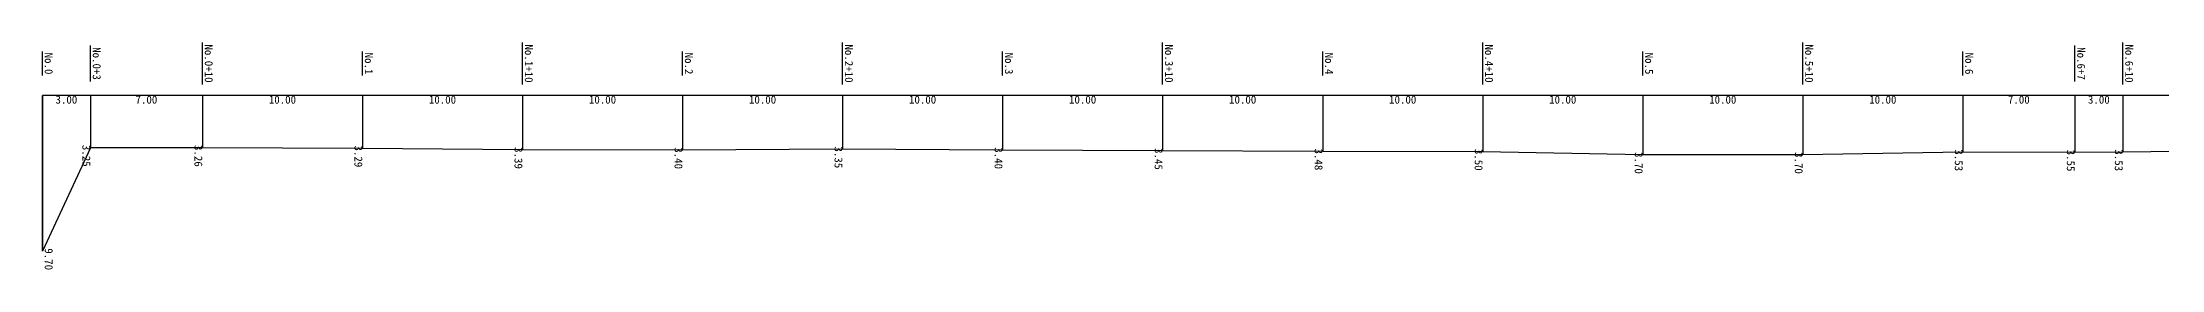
# Model space of a CAD drawing. Header units: metres. Extents: x 0 to 532650, y -12014 to 3500.
# Drawn here: x 0 to 132422, y -10844 to 3312 of the extents above; entities that cross this region are included whole.
import ezdxf
from ezdxf.enums import TextEntityAlignment as Align

# ---------------------------------------------------------------- set-up
doc = ezdxf.new("R2010")
doc.units = ezdxf.units.M
doc.styles.add('STYLE1', font='msgothic.ttc')

msp = doc.modelspace()

# ---------------------------------------------------------------- linework, layer by layer
at = {"color": 5}
for p, q in [((0, 1250), (0, 2750)), ((3000, 875), (3000, 3125)), ((10000, 687.5), (10000, 3312.5)), ((20000, 1250), (20000, 2750)), ((30000, 687.5), (30000, 3312.5)), ((40000, 1250), (40000, 2750)), ((50000, 687.5), (50000, 3312.5)), ((60000, 1250), (60000, 2750)), ((70000, 687.5), (70000, 3312.5)), ((80000, 1250), (80000, 2750)), ((90000, 687.5), (90000, 3312.5)), ((100000, 1250), (100000, 2750)), ((110000, 687.5), (110000, 3312.5)), ((120000, 1250), (120000, 2750)), ((127000, 875), (127000, 3125)), ((130000, 687.5), (130000, 3312.5))]:
    msp.add_line(p, q, dxfattribs=at)
for p, q in [((0, 0), (0, 0)), ((0, 0), (0, -9700)), ((0, -9700), (0, 0)), ((3000, 0), (0, 0)), ((3000, 0), (3000, 0)), ((3000, 0), (3000, -3250)), ((10000, 0), (3000, 0)), ((10000, 0), (10000, 0)), ((10000, 0), (10000, -3260)), ((20000, 0), (10000, 0)), ((20000, 0), (20000, 0)), ((20000, 0), (20000, -3290)), ((30000, 0), (20000, 0)), ((30000, 0), (30000, 0)), ((30000, 0), (30000, -3390)), ((40000, 0), (30000, 0)), ((40000, 0), (40000, 0)), ((40000, 0), (40000, -3400)), ((50000, 0), (40000, 0)), ((50000, 0), (50000, 0)), ((50000, 0), (50000, -3350)), ((60000, 0), (50000, 0)), ((60000, 0), (60000, 0)), ((60000, 0), (60000, -3400)), ((70000, 0), (60000, 0)), ((70000, 0), (70000, 0)), ((70000, 0), (70000, -3450)), ((80000, 0), (70000, 0)), ((80000, 0), (80000, 0)), ((80000, 0), (80000, -3480)), ((90000, 0), (80000, 0)), ((90000, 0), (90000, 0)), ((90000, 0), (90000, -3500)), ((100000, 0), (90000, 0)), ((100000, 0), (100000, 0)), ((100000, 0), (100000, -3700)), ((110000, 0), (100000, 0)), ((110000, 0), (110000, 0)), ((110000, 0), (110000, -3700)), ((120000, 0), (110000, 0)), ((120000, 0), (120000, 0)), ((120000, 0), (120000, -3530)), ((127000, 0), (120000, 0)), ((127000, 0), (127000, 0)), ((127000, 0), (127000, -3550)), ((130000, 0), (127000, 0)), ((130000, 0), (130000, 0)), ((130000, 0), (130000, -3530)), ((140000, 0), (130000, 0)), ((3000, -3250), (0, -9700)), ((10000, -3260), (3000, -3250)), ((20000, -3290), (10000, -3260)), ((30000, -3390), (20000, -3290)), ((40000, -3400), (30000, -3390)), ((50000, -3350), (40000, -3400)), ((60000, -3400), (50000, -3350)), ((70000, -3450), (60000, -3400)), ((80000, -3480), (70000, -3450)), ((90000, -3500), (80000, -3480)), ((100000, -3700), (90000, -3500)), ((110000, -3700), (100000, -3700)), ((120000, -3530), (110000, -3700)), ((127000, -3550), (120000, -3530)), ((130000, -3530), (127000, -3550)), ((140000, -3420), (130000, -3530))]:
    msp.add_line(p, q)

# ---------------------------------------------------------------- texts
at = {"color": 5, "style": 'STYLE1'}
for s, p in [('No.0+3', (3000, 2000)), ('No.0+10', (10000, 2000)), ('No.1+10', (30000, 2000)), ('No.2+10', (50000, 2000)), ('No.3+10', (70000, 2000)), ('No.4+10', (90000, 2000)), ('No.5+10', (110000, 2000)), ('No.6+7', (127000, 2000)), ('No.6+10', (130000, 2000)), ('No.0', (0, 2000)), ('No.1', (20000, 2000)), ('No.2', (40000, 2000)), ('No.3', (60000, 2000)), ('No.4', (80000, 2000)), ('No.5', (100000, 2000)), ('No.6', (120000, 2000))]:
    msp.add_text(s, height=500, rotation=-90, dxfattribs=at).set_placement(p, align=Align.BOTTOM_CENTER)
at = {"style": 'STYLE1'}
for s, p in [('3.00', (1500, 0)), ('7.00', (6500, 0)), ('10.00', (15000, 0)), ('10.00', (25000, 0)), ('10.00', (35000, 0)), ('10.00', (45000, 0)), ('10.00', (55000, 0)), ('10.00', (65000, 0)), ('10.00', (75000, 0)), ('10.00', (85000, 0)), ('10.00', (95000, 0)), ('10.00', (105000, 0)), ('10.00', (115000, 0)), ('7.00', (123500, 0)), ('3.00', (128500, 0))]:
    msp.add_text(s, height=500, dxfattribs=at).set_placement(p, align=Align.TOP_CENTER)
for s, p in [('3.25', (3000, -3750)), ('3.26', (10000, -3760)), ('3.29', (20000, -3790)), ('3.39', (30000, -3890)), ('3.40', (40000, -3900)), ('3.35', (50000, -3850)), ('3.40', (60000, -3900)), ('3.45', (70000, -3950)), ('3.48', (80000, -3980)), ('3.50', (90000, -4000)), ('3.70', (100000, -4200)), ('3.70', (110000, -4200)), ('3.53', (120000, -4030)), ('3.55', (127000, -4050)), ('3.53', (130000, -4030))]:
    msp.add_text(s, height=500, rotation=-90, dxfattribs=at).set_placement(p, align=Align.TOP_CENTER)
msp.add_text('9.70', height=500, rotation=-90, dxfattribs=at).set_placement((0, -10200), align=Align.BOTTOM_CENTER)

doc.saveas('drawing.dxf')
